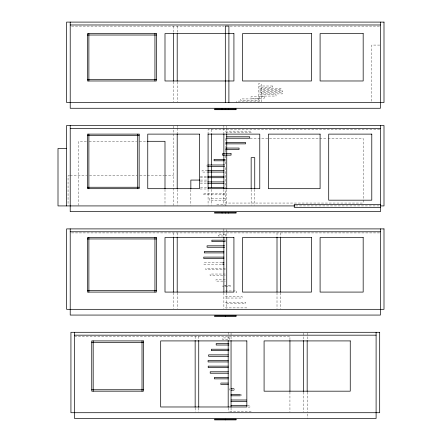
<?xml version="1.0" encoding="UTF-8"?>
<svg xmlns="http://www.w3.org/2000/svg" width="442" height="442" viewBox="0 0 442 442"><rect width="100%" height="100%" fill="white"/><g stroke="black" fill="none" stroke-linecap="round" stroke-linejoin="round"><path stroke-width="0.33" stroke-dasharray="2.21 1.66" d="M71.587 26.122L224.066 26.122M230.133 26.122L379.717 26.122M379.744 45.078L371.788 45.078L371.788 101.837M259.774 88.162L281.002 88.162L281.002 89.599L259.774 89.599M259.774 90.317L282.753 90.317L282.753 91.748L259.774 91.748M259.774 92.466L282.311 92.466L282.311 93.903L259.774 93.903M259.774 94.621L276.023 94.621L276.023 96.058L259.774 96.058M259.774 98.931L240.669 98.931L240.669 100.367L259.774 100.367M259.774 101.085L236.796 101.085L236.796 102.522M379.717 129.523L208.077 129.523L208.077 132.959M225.31 131.141L251.155 131.141L251.155 132.578L225.31 132.578M250.122 138.423L319.058 138.423M319.748 138.423L327.329 138.423M328.019 138.423L363.175 138.423L363.175 203.049L225.31 203.049L225.31 167.297M86.411 141.296L78.825 141.296L78.825 205.232M89.168 141.296L136.727 141.296M139.484 141.296L146.379 141.296M207.497 170.634L202.016 170.634L202.016 172.071L207.497 172.071M69.67 175.761L68.057 175.761L68.057 205.237M70.212 175.761L86.754 175.761M89.511 175.761L137.075 175.761M139.832 175.761L146.727 175.761M147.413 175.761L163.96 175.761M164.645 175.761L173.607 175.761M200.298 176.275L207.497 176.275M200.298 177.712L207.497 177.712M200.491 180.071L207.386 180.071M200.298 181.916L207.055 181.916M200.298 183.353L207.055 183.353M200.469 187.557L207.525 187.557M200.104 188.994L207.525 188.994M225.31 193.204L203.419 193.204L203.419 194.635L225.31 194.635M225.31 198.845L209.193 198.845L209.193 200.281L225.31 200.281M216.773 204.486L225.31 204.486L225.31 205.922M295.621 205.922L380.407 205.922M71.587 232.917L379.717 232.917M221.961 262.747L203.9 262.747L203.9 264.183L221.961 264.183M225.31 268.393L205.9 268.393L205.9 269.83L225.31 269.83M225.31 274.034L210.077 274.034L210.077 275.471L225.31 275.471M225.31 279.675L215.961 279.675L215.961 281.112L225.31 281.112M225.31 290.958L236.768 290.958L236.768 292.394L234.652 292.394M225.31 296.599L242.15 296.599L242.15 298.035L225.31 298.035M225.31 302.24L245.642 302.24L245.642 303.676L225.31 303.676M225.31 307.886L246.851 307.886L246.851 309.323M74.516 336.318L289.935 336.318L289.935 339.76M247.183 405.64L249.951 405.64L249.951 407.076L247.183 407.076M229.619 411.281L251.155 411.281L251.155 412.242M307.168 332.87L307.168 339.859M307.168 392.098L307.168 412.032M307.168 413.994L307.168 418.463M303.577 332.986L303.577 339.859M303.577 392.098L303.577 412.032M289.935 392.071L289.935 412.032M280.598 232.917L280.598 236.359M280.598 292.803L280.598 308.632M277.007 232.917L277.007 236.359M277.007 292.803L277.007 308.632M261.211 101.853L261.211 83.853L258.338 83.853L258.338 101.853M259.774 96.776L259.774 98.212M254.747 189.375L254.747 205.232M251.155 189.375L251.155 205.232M241.078 394.358L241.078 395.794M234.409 388.717L234.409 390.153M231.05 332.986L231.05 339.859M231.05 407.905L231.05 412.032M229.619 388.717L229.619 390.153M228.183 332.296L228.183 339.859M228.183 407.905L228.183 412.032M226.746 126.185L226.746 127.561M226.746 128.246L226.746 133.059M226.746 189.425L226.746 205.232M226.746 229.586L226.746 236.459M226.746 292.825L226.746 308.632M225.31 138.423L225.31 146.672M225.31 150.114L225.31 152.86M225.31 155.612L225.31 158.363M225.31 161.8L225.31 163.86M225.31 285.317L225.31 286.753M223.873 125.5L223.873 127.561M223.873 128.246L223.873 133.059M223.873 189.425L223.873 205.232M223.873 228.901L223.873 236.459M223.873 292.825L223.873 308.632M220.271 383.076L220.271 384.512M211.663 129.523L211.663 132.959M211.663 189.403L211.663 205.232M208.077 189.403L208.077 205.243M207.027 164.993L207.027 166.43M198.74 336.318L198.74 339.76M198.74 407.9L198.74 412.032M195.149 336.318L195.149 339.76M195.149 407.9L195.149 412.032M190.845 189.596L190.845 205.243M177.198 26.122L177.198 32.316M177.198 81.875L177.198 101.831M177.198 125.5L177.198 127.561M177.198 128.246L177.198 133.059M177.198 189.425L177.198 205.232M177.198 232.917L177.198 236.359M177.198 292.803L177.198 308.632M173.607 26.122L173.607 32.316M173.607 81.875L173.607 101.831M173.607 126.185L173.607 205.237M173.607 232.917L173.607 236.359M173.607 292.803L173.607 308.632M164.993 189.419L164.993 205.232M272.543 86.008L259.774 86.008L259.774 87.444L272.543 87.444L272.543 86.008M264.255 96.776L250.984 96.776L250.984 98.212L264.255 98.212L264.255 96.776M225.31 234.542L218.193 234.542L218.193 235.978L225.31 235.978L225.31 234.542M230.1 285.317L222.895 285.317L222.895 286.753L230.1 286.753L230.1 285.317M229.619 337.942L222.503 337.942L222.503 339.373L229.619 339.373L229.619 337.942"/><path stroke-width="0.66" d="M70.212 24.973L380.407 24.973M87.444 35.023L156.374 35.023M87.444 79.543L156.374 79.543M70.212 128.373L380.407 128.373M208.077 134.114L259.774 134.114L259.774 188.69L208.077 188.69M87.444 135.55L139.142 135.55M226.658 136.782L249.708 136.782L249.708 138.219L226.658 138.219M147.07 141.296L164.993 141.296L164.993 188.734M225.995 142.423L245.52 142.423L245.52 143.86L225.995 143.86M225.31 148.064L239.061 148.064L239.061 149.501L225.31 149.501M66.62 148.479L58.001 148.479L58.001 205.922L294.93 205.922M225.31 159.352L214.094 159.352L214.094 160.789L225.31 160.789M207.707 164.993L224.647 164.993M207.707 166.43L224.647 166.43M207.707 170.634L223.956 170.634M207.707 172.071L223.956 172.071M207.734 176.275L223.956 176.275M207.734 177.712L223.956 177.712M199.801 180.071L190.845 180.071L190.845 188.916M207.734 181.916L223.956 181.916M207.734 183.353L223.956 183.353M87.444 187.253L139.142 187.253M208.21 187.557L223.945 187.557M380.407 204.486L294.239 204.486L294.239 207.359L380.407 207.359M380.407 205.922L383.999 205.922L383.999 125.5L66.62 125.5L66.62 205.922M70.212 231.768L380.407 231.768M87.444 238.951L156.374 238.951M225.31 240.183L211.878 240.183L211.878 241.619L225.31 241.619M224.635 245.824L207.066 245.824L207.066 247.26L224.635 247.26M223.956 251.465L204.309 251.465L204.309 252.901L223.956 252.901M223.956 257.106L203.768 257.106L203.768 258.542L223.956 258.542M222.547 262.747L223.928 262.747M222.547 264.183L223.928 264.183M87.444 290.648L156.374 290.648M74.516 335.169L376.098 335.169M91.748 342.351L143.451 342.351M228.973 343.583L216.188 343.583L216.188 345.02L228.973 345.02M228.945 349.224L211.375 349.224L211.375 350.661L228.945 350.661M228.265 354.865L208.613 354.865L208.613 356.302L228.265 356.302M228.26 360.506L208.077 360.506L208.077 361.943L228.26 361.943M228.276 366.147L208.21 366.147L208.21 367.584L228.276 367.584M228.293 371.788L210.21 371.788L210.21 373.225L228.293 373.225M228.293 377.435L214.387 377.435L214.387 378.866L228.293 378.866M220.939 383.076L228.282 383.076M220.939 384.512L228.282 384.512M230.984 388.717L233.724 388.717M91.748 389.745L143.451 389.745M230.984 390.153L233.724 390.153M230.967 394.358L240.404 394.358M230.967 395.794L240.404 395.794M230.962 399.999L246.459 399.999M230.962 401.435L246.459 401.435M230.962 405.64L246.559 405.64M380.407 22.1L380.407 108.268L70.212 108.268L70.212 22.1M380.407 125.5L380.407 211.663L70.212 211.663L70.212 125.5M380.407 228.901L380.407 315.063L70.212 315.063L70.212 228.901M376.098 332.296L376.098 418.463L74.516 418.463L74.516 332.296M307.168 340.544L307.168 391.413M303.577 340.544L303.577 391.413M289.935 340.451L289.935 391.38M280.598 237.05L280.598 292.112M277.007 237.05L277.007 292.112M254.747 188.69L254.747 157.667L251.155 157.667L251.155 188.69M231.05 340.544L231.05 407.22M228.901 102.522L228.901 26.122L225.31 26.122L225.31 102.522M228.542 108.986L228.542 109.704M228.542 212.381L228.542 213.099M228.183 340.544L228.183 407.22M226.746 133.749L226.746 188.74M226.746 237.15L226.746 292.134M225.31 108.986L225.31 109.704M225.31 212.381L225.31 213.099M225.31 315.781L225.31 316.5M225.31 419.182L225.31 419.9M223.873 133.749L223.873 165.369M223.873 166.739L223.873 188.74M223.873 237.15L223.873 239.895M223.873 241.271L223.873 292.134M222.077 108.986L222.077 109.704M222.077 212.381L222.077 213.099M211.663 133.65L211.663 165.314M211.663 166.689L211.663 176.325M211.663 177.701L211.663 187.336M208.077 133.65L208.077 188.916M198.74 340.451L198.74 407.215M195.149 340.451L195.149 407.215M177.198 33.691L177.198 81.184M177.198 133.749L177.198 188.74M177.198 237.05L177.198 292.112M173.607 33.691L173.607 81.184M173.607 237.05L173.607 292.112M154.938 33.586L154.938 80.98M154.938 237.514L154.938 292.085M142.015 340.915L142.015 391.176M137.705 134.114L137.705 188.69M93.185 340.915L93.185 391.176M88.881 33.586L88.881 80.98M88.881 134.114L88.881 188.69M88.881 237.514L88.881 292.085M383.999 22.1L66.62 22.1L66.62 102.522L383.999 102.522L383.999 22.1M156.374 33.586L87.444 33.586L87.444 80.98L156.374 80.98L156.374 33.586M233.923 33.586L164.993 33.586L164.993 80.98L233.923 80.98L233.923 33.586M311.472 33.586L242.542 33.586L242.542 80.98L311.472 80.98L311.472 33.586M363.175 33.586L320.091 33.586L320.091 80.98L363.175 80.98L363.175 33.586M236.078 108.986L214.536 108.986L214.536 109.704L236.078 109.704L236.078 108.986M139.142 134.114L87.444 134.114L87.444 188.69L139.142 188.69L139.142 134.114M199.458 134.114L147.761 134.114L147.761 188.69L199.458 188.69L199.458 134.114M320.091 134.114L268.393 134.114L268.393 188.69L320.091 188.69L320.091 134.114M371.788 134.114L328.71 134.114L328.71 200.176L371.788 200.176L371.788 134.114M231.061 153.711L222.414 153.711L222.414 155.142L231.061 155.142L231.061 153.711M236.078 212.381L214.536 212.381L214.536 213.099L236.078 213.099L236.078 212.381M383.999 228.901L66.62 228.901L66.62 309.323L383.999 309.323L383.999 228.901M156.374 237.514L87.444 237.514L87.444 292.085L156.374 292.085L156.374 237.514M233.923 237.514L164.993 237.514L164.993 292.085L233.923 292.085L233.923 237.514M311.472 237.514L242.542 237.514L242.542 292.085L311.472 292.085L311.472 237.514M363.175 237.514L320.091 237.514L320.091 292.085L363.175 292.085L363.175 237.514M236.078 315.781L214.536 315.781L214.536 316.5L236.078 316.5L236.078 315.781M379.689 332.296L70.93 332.296L70.93 412.717L379.689 412.717L379.689 332.296M143.451 340.915L91.748 340.915L91.748 391.176L143.451 391.176L143.451 340.915M246.851 340.915L160.684 340.915L160.684 406.977L246.851 406.977L246.851 340.915M350.252 340.915L264.084 340.915L264.084 391.176L350.252 391.176L350.252 340.915M236.078 419.182L214.536 419.182L214.536 419.9L236.078 419.9L236.078 419.182"/></g></svg>
